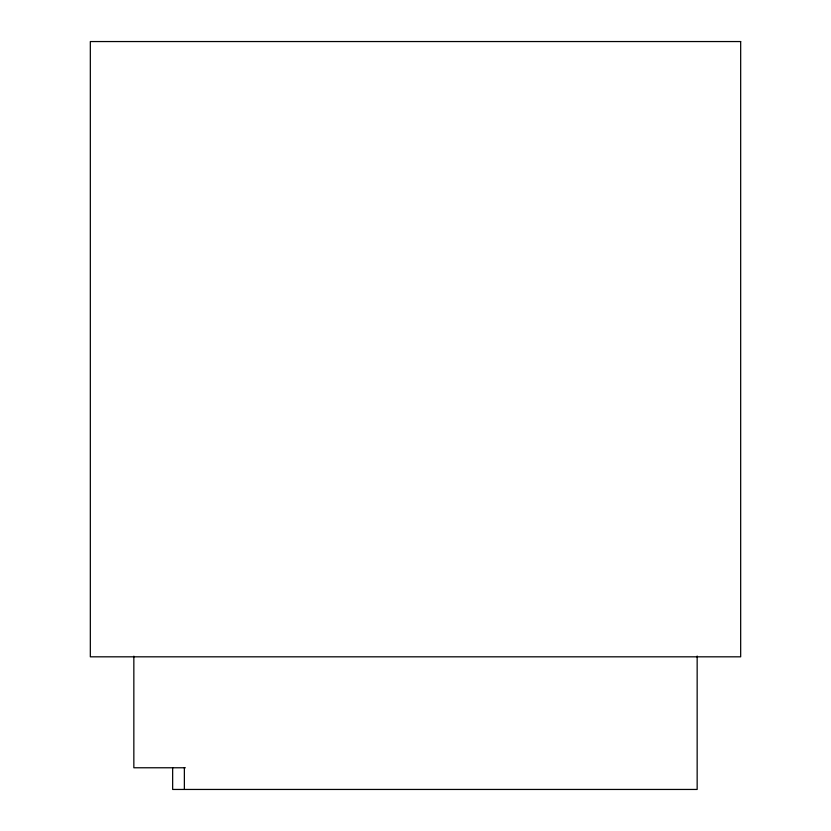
<?xml version="1.0" encoding="UTF-8"?>
<svg xmlns="http://www.w3.org/2000/svg" width="831" height="831" viewBox="0 0 831 831"><rect width="100%" height="100%" fill="white"/><g stroke="black" fill="none" stroke-linecap="round" stroke-linejoin="round"><path stroke-width="1.25" d="M185.344 767.771L133.843 767.771L133.843 656.178M697.157 656.043L697.157 789.45L172.651 789.45L172.651 767.771M184.368 767.771L184.368 789.45M740.67 41.55L90.33 41.55L90.33 656.822L740.67 656.822L740.67 41.55"/></g></svg>
